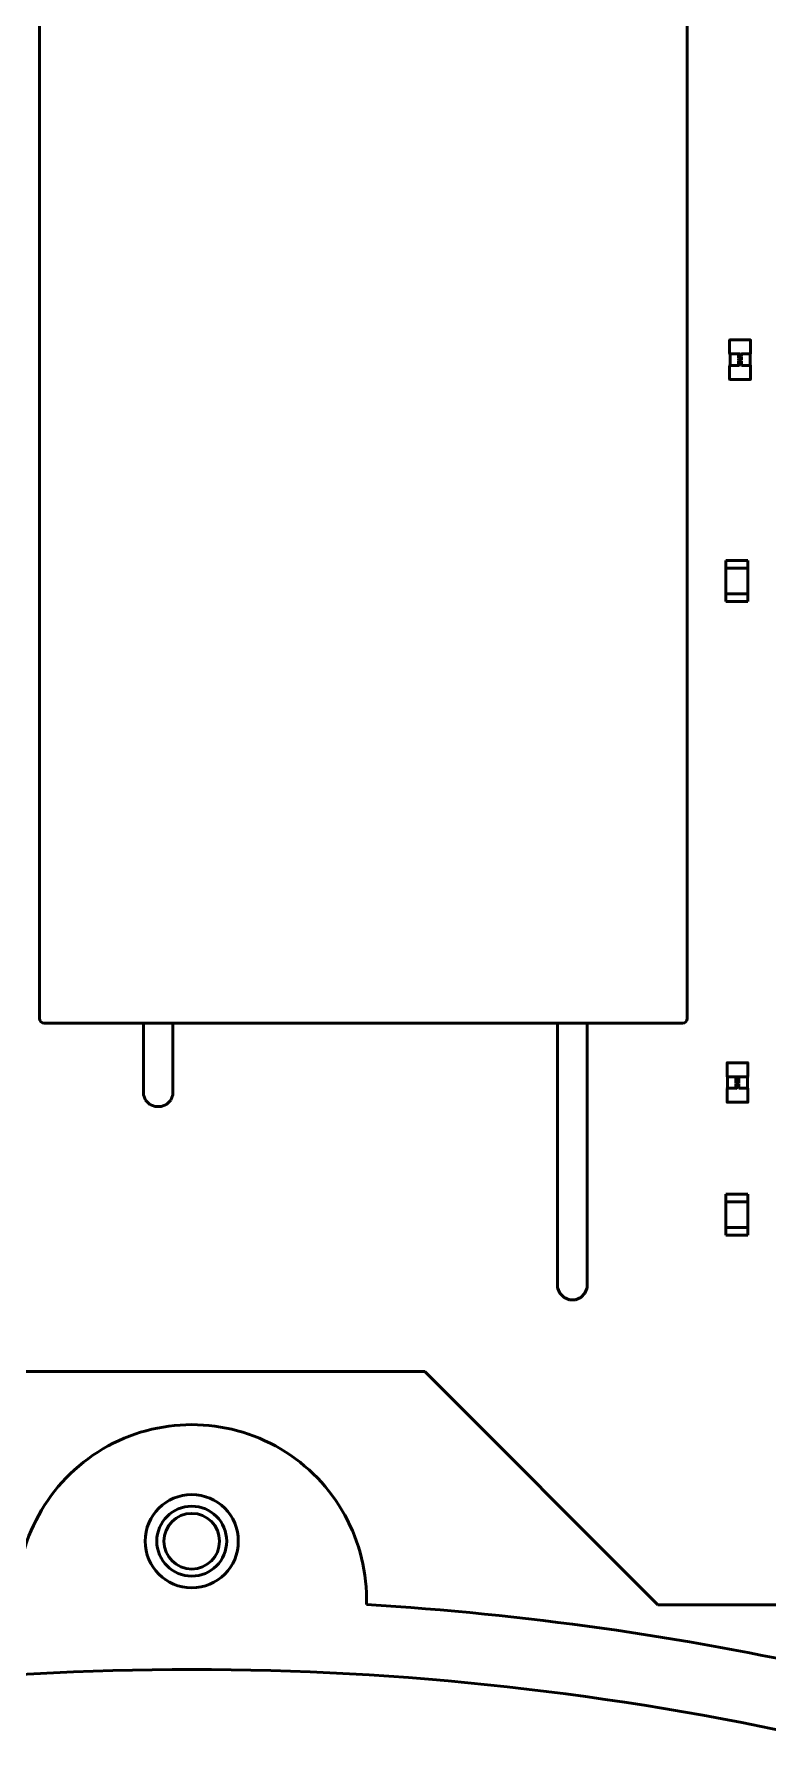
# Model space of a CAD drawing. Header units: millimetres. Extents: x -86 to 841, y -58 to 594.
# Drawn here: x 438.6 to 470.1, y 205.9 to 279 of the extents above; entities that cross this region are included whole.
import ezdxf

# ---------------------------------------------------------------- set-up
doc = ezdxf.new("R2010")
doc.units = ezdxf.units.MM
doc.layers.add('Visible (ISO)', color=7, linetype='Continuous', lineweight=50)

msp = doc.modelspace()

# ---------------------------------------------------------------- linework, layer by layer
at = {"layer": 'Visible (ISO)'}
for p, q in [((438.883, 283.267), (438.883, 236.767)), ((466.683, 236.767), (466.683, 283.267)), ((468.502, 265.297), (468.502, 265.86)), ((468.521, 265.878), (469.384, 265.878)), ((469.402, 265.86), (469.402, 265.297)), ((468.502, 264.197), (468.502, 264.76)), ((468.521, 264.778), (468.521, 265.278)), ((468.54, 265.278), (468.521, 265.278)), ((468.54, 264.778), (468.521, 264.778)), ((468.944, 265.278), (468.54, 265.278)), ((468.919, 264.778), (468.54, 264.778)), ((468.946, 265.279), (468.887, 265.255)), ((468.887, 265.255), (468.887, 265.219)), ((468.887, 265.219), (468.952, 265.246)), ((469.007, 265.17), (468.887, 265.205)), ((468.887, 265.205), (468.887, 265.075)), ((468.887, 265.075), (468.994, 265.045)), ((468.994, 265.045), (468.887, 265.051)), ((468.887, 265.051), (468.887, 265.019)), ((468.887, 265.019), (468.994, 264.962)), ((468.994, 264.962), (468.887, 264.993)), ((468.887, 264.993), (468.887, 264.962)), ((468.887, 264.962), (469.007, 264.928)), ((469.007, 264.913), (468.887, 264.948)), ((468.887, 264.948), (468.887, 264.857)), ((468.887, 264.857), (468.91, 264.85)), ((468.984, 264.794), (468.887, 264.822)), ((468.887, 264.822), (468.887, 264.787)), ((468.887, 264.787), (468.921, 264.778)), ((468.91, 265.098), (468.91, 265.164)), ((468.91, 265.164), (468.94, 265.156)), ((469.007, 265.07), (468.91, 265.098)), ((468.91, 264.85), (468.91, 264.907)), ((468.91, 264.907), (468.94, 264.898)), ((469.007, 264.98), (468.921, 265.023)), ((468.921, 265.023), (469.007, 265.018)), ((468.94, 265.156), (468.94, 265.104)), ((468.94, 265.104), (468.962, 265.098)), ((468.94, 264.898), (468.94, 264.847)), ((468.94, 264.847), (468.962, 264.84)), ((468.952, 265.246), (469.007, 265.189)), ((469.007, 265.229), (468.957, 265.279)), ((468.962, 265.278), (468.958, 265.278)), ((468.96, 265.279), (469.007, 265.265)), ((468.962, 265.098), (468.962, 265.149)), ((468.962, 265.149), (468.984, 265.143)), ((468.962, 264.84), (468.962, 264.892)), ((468.962, 264.892), (468.984, 264.886)), ((468.984, 265.143), (468.984, 265.088)), ((468.984, 265.088), (469.007, 265.082)), ((468.984, 264.886), (468.984, 264.83)), ((468.984, 264.83), (468.984, 264.794)), ((469.007, 265.265), (469.007, 265.279)), ((469.365, 265.278), (469.007, 265.278)), ((469.007, 265.189), (469.007, 265.229)), ((469.007, 265.082), (469.007, 265.17)), ((469.007, 265.018), (469.007, 265.07)), ((469.007, 264.928), (469.007, 264.98)), ((469.007, 264.778), (469.007, 264.913)), ((469.365, 264.778), (469.007, 264.778)), ((469.384, 265.278), (469.365, 265.278)), ((469.384, 264.778), (469.365, 264.778)), ((469.384, 265.278), (469.384, 264.778)), ((469.402, 264.76), (469.402, 264.197)), ((469.384, 264.178), (468.521, 264.178)), ((468.342, 256.086), (468.342, 256.41)), ((468.342, 256.41), (469.291, 256.41)), ((469.291, 256.086), (468.342, 256.086)), ((468.342, 254.986), (468.342, 256.085)), ((468.342, 256.085), (469.291, 256.085)), ((469.291, 256.41), (469.291, 256.086)), ((469.291, 256.085), (469.291, 254.986)), ((469.291, 254.986), (468.342, 254.986)), ((468.342, 254.661), (468.342, 254.985)), ((468.342, 254.985), (469.291, 254.985)), ((469.291, 254.661), (468.342, 254.661)), ((469.291, 254.985), (469.291, 254.661)), ((438.882, 248.047), (438.882, 248.319)), ((438.882, 248.319), (438.883, 248.319)), ((438.882, 247.382), (438.882, 248.047)), ((438.882, 247.249), (438.882, 247.382)), ((438.882, 246.994), (438.882, 247.249)), ((438.882, 247.249), (438.883, 247.249)), ((438.882, 246.3), (438.882, 246.994)), ((438.882, 245.513), (438.882, 246.3)), ((438.882, 245.201), (438.882, 245.513)), ((438.882, 245.513), (438.883, 245.513)), ((438.882, 244.628), (438.882, 245.201)), ((438.882, 245.201), (438.883, 245.201)), ((438.882, 244.628), (438.883, 244.628)), ((438.882, 243.962), (438.883, 243.962)), ((438.882, 243.857), (438.882, 243.962)), ((438.882, 243.533), (438.882, 243.857)), ((438.882, 243.857), (438.883, 243.857)), ((438.882, 243.533), (438.883, 243.533)), ((438.882, 243.525), (438.882, 243.533)), ((438.882, 243.525), (438.883, 243.525)), ((438.882, 243.5), (438.883, 243.5)), ((438.882, 243.382), (438.882, 243.5)), ((438.882, 243.084), (438.882, 243.382)), ((438.882, 243.084), (438.882, 242.891)), ((438.882, 242.891), (438.883, 242.891)), ((438.882, 242.822), (438.883, 242.822)), ((438.882, 242.822), (438.882, 242.822)), ((438.882, 242.822), (438.883, 242.822)), ((438.882, 242.756), (438.882, 242.822)), ((438.882, 242.728), (438.882, 242.756)), ((438.882, 242.728), (438.883, 242.728)), ((438.882, 242.309), (438.882, 242.728)), ((438.882, 242.29), (438.882, 242.309)), ((438.882, 242.309), (438.883, 242.309)), ((438.882, 242.29), (438.883, 242.29)), ((438.882, 242.263), (438.882, 242.29)), ((438.882, 242.263), (438.883, 242.263)), ((438.882, 242.137), (438.882, 242.263)), ((438.882, 241.905), (438.882, 242.137)), ((438.882, 242.137), (438.883, 242.137)), ((438.882, 241.597), (438.882, 241.905)), ((438.882, 241.474), (438.882, 241.597)), ((438.882, 241.474), (438.883, 241.474)), ((438.882, 241.429), (438.882, 241.474)), ((438.882, 241.119), (438.882, 241.429)), ((438.882, 241.429), (438.883, 241.429)), ((438.882, 241.007), (438.882, 241.119)), ((438.882, 241.119), (438.883, 241.119)), ((438.882, 240.697), (438.882, 241.007)), ((438.882, 241.007), (438.883, 241.007)), ((438.882, 240.697), (438.883, 240.697)), ((438.882, 240.578), (438.882, 240.697)), ((438.882, 240.456), (438.882, 240.578)), ((438.882, 240.456), (438.883, 240.456)), ((438.882, 240.101), (438.882, 240.411)), ((438.882, 240.411), (438.883, 240.411)), ((438.882, 239.988), (438.882, 240.101)), ((438.882, 240.101), (438.883, 240.101)), ((438.882, 239.679), (438.882, 239.988)), ((438.882, 239.988), (438.883, 239.988)), ((438.882, 239.679), (438.883, 239.679)), ((439.083, 236.567), (466.483, 236.567)), ((443.341, 236.567), (443.341, 233.621)), ((444.611, 233.621), (444.611, 236.567)), ((461.121, 236.567), (461.121, 225.211)), ((462.391, 225.211), (462.391, 236.567)), ((468.392, 234.289), (468.392, 234.852)), ((468.411, 234.871), (469.273, 234.871)), ((469.292, 234.852), (469.292, 234.289)), ((468.411, 233.771), (468.411, 234.271)), ((468.429, 234.271), (468.411, 234.271)), ((468.834, 234.271), (468.429, 234.271)), ((468.836, 234.271), (468.776, 234.248)), ((468.776, 234.248), (468.776, 234.211)), ((468.776, 234.211), (468.842, 234.238)), ((468.897, 234.163), (468.776, 234.197)), ((468.776, 234.197), (468.776, 234.068)), ((468.776, 234.068), (468.883, 234.037)), ((468.883, 234.037), (468.776, 234.043)), ((468.776, 234.043), (468.776, 234.011)), ((468.799, 234.09), (468.799, 234.157)), ((468.799, 234.157), (468.829, 234.148)), ((468.897, 234.062), (468.799, 234.09)), ((468.829, 234.148), (468.829, 234.097)), ((468.829, 234.097), (468.851, 234.09)), ((468.842, 234.238), (468.897, 234.182)), ((468.852, 234.271), (468.847, 234.271)), ((468.897, 234.221), (468.847, 234.271)), ((468.849, 234.271), (468.897, 234.258)), ((468.851, 234.09), (468.851, 234.142)), ((468.851, 234.142), (468.874, 234.135)), ((468.874, 234.135), (468.874, 234.08)), ((468.874, 234.08), (468.897, 234.074)), ((469.254, 234.271), (468.897, 234.271)), ((468.897, 234.258), (468.897, 234.271)), ((468.897, 234.182), (468.897, 234.221)), ((468.897, 234.074), (468.897, 234.163)), ((468.897, 234.011), (468.897, 234.062)), ((469.273, 234.271), (469.254, 234.271)), ((469.273, 234.271), (469.273, 233.771)), ((443.341, 233.621), (443.341, 233.495)), ((443.341, 233.495), (443.437, 233.261)), ((444.515, 233.261), (444.611, 233.495)), ((444.611, 233.495), (444.611, 233.621)), ((468.392, 233.189), (468.392, 233.752)), ((468.429, 233.771), (468.411, 233.771)), ((468.808, 233.771), (468.429, 233.771)), ((468.776, 234.011), (468.884, 233.954)), ((468.884, 233.954), (468.776, 233.985)), ((468.776, 233.985), (468.776, 233.955)), ((468.776, 233.955), (468.897, 233.92)), ((468.897, 233.905), (468.776, 233.94)), ((468.776, 233.94), (468.776, 233.849)), ((468.776, 233.849), (468.799, 233.843)), ((468.873, 233.786), (468.776, 233.814)), ((468.776, 233.814), (468.776, 233.78)), ((468.776, 233.78), (468.811, 233.77)), ((468.799, 233.843), (468.799, 233.899)), ((468.799, 233.899), (468.829, 233.891)), ((468.897, 233.973), (468.811, 234.015)), ((468.811, 234.015), (468.897, 234.011)), ((468.829, 233.891), (468.829, 233.839)), ((468.829, 233.839), (468.851, 233.833)), ((468.851, 233.833), (468.851, 233.884)), ((468.851, 233.884), (468.874, 233.878)), ((468.874, 233.823), (468.873, 233.786)), ((468.874, 233.878), (468.874, 233.823)), ((468.897, 233.92), (468.897, 233.973)), ((468.897, 233.77), (468.897, 233.905)), ((469.254, 233.771), (468.897, 233.771)), ((469.273, 233.771), (469.254, 233.771)), ((469.292, 233.752), (469.292, 233.189)), ((443.437, 233.261), (443.616, 233.082)), ((443.616, 233.082), (443.85, 232.986)), ((443.85, 232.986), (444.102, 232.986)), ((444.102, 232.986), (444.336, 233.082)), ((444.336, 233.082), (444.515, 233.261)), ((469.273, 233.171), (468.411, 233.171)), ((468.342, 228.903), (468.342, 229.227)), ((468.342, 229.227), (469.291, 229.227)), ((469.291, 229.227), (469.291, 228.903)), ((469.291, 228.903), (468.342, 228.903)), ((468.342, 227.803), (468.342, 228.902)), ((468.342, 228.902), (469.291, 228.902)), ((469.291, 228.902), (469.291, 227.803)), ((469.291, 227.803), (468.342, 227.803)), ((468.342, 227.478), (468.342, 227.802)), ((468.342, 227.802), (469.291, 227.802)), ((469.291, 227.478), (468.342, 227.478)), ((469.291, 227.802), (469.291, 227.478)), ((461.121, 225.211), (461.217, 224.977)), ((461.217, 224.977), (461.396, 224.798)), ((461.396, 224.798), (461.63, 224.702)), ((461.63, 224.702), (461.882, 224.702)), ((461.882, 224.702), (462.116, 224.798)), ((462.116, 224.798), (462.295, 224.977)), ((462.295, 224.977), (462.391, 225.211)), ((455.416, 221.621), (435.416, 221.621)), ((465.416, 211.621), (455.416, 221.621)), ((530.416, 211.621), (465.416, 211.621))]:
    msp.add_line(p, q, dxfattribs=at)
for radius in [2, 1.5, 1.193]:
    msp.add_circle((445.416, 214.344), radius, dxfattribs=at)
for centre, radius, start, end in [((468.521, 265.86), 0.0187, 90.00001, 180), ((469.384, 265.86), 0.0187, 0, 90.00001), ((468.521, 265.297), 0.0187, 180, 270.00001), ((468.521, 264.76), 0.0187, 90.00001, 180), ((469.384, 265.297), 0.0187, 270.00001, 0), ((469.384, 264.76), 0.0187, 0, 90.00001), ((468.521, 264.197), 0.0187, 180, 270.00001), ((469.384, 264.197), 0.0187, 270.00001, 0), ((439.083, 236.767), 0.2, 180.00001, 270.00001), ((466.483, 236.767), 0.2, 270.00001, 0.00001), ((468.411, 234.852), 0.0187, 90.00001, 180), ((469.273, 234.852), 0.0187, 0, 90.00001), ((468.411, 234.289), 0.0187, 180, 270.00001), ((469.273, 234.289), 0.0187, 270.00001, 0), ((468.411, 233.752), 0.0187, 90.00001, 180), ((469.273, 233.752), 0.0187, 0, 90.00001), ((468.411, 233.189), 0.0187, 180, 270.00001), ((469.273, 233.189), 0.0187, 270.00001, 0), ((445.416, 211.844), 7.5, 358.29754, 181.70246), ((445.416, 85.621), 126.223, 77.37061, 86.59507), ((445.416, 85.621), 123.223, 77.37061, 102.62939)]:
    msp.add_arc(centre, radius, start, end, dxfattribs=at)

doc.saveas('drawing.dxf')
